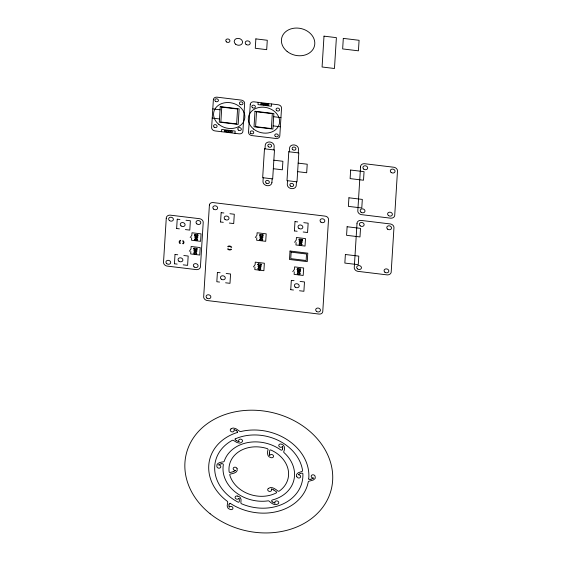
<?xml version="1.0" encoding="UTF-8"?>
<svg xmlns="http://www.w3.org/2000/svg" width="561" height="561" viewBox="0 0 561 561"><rect width="100%" height="100%" fill="white"/><g stroke="black" fill="none" stroke-linecap="round" stroke-linejoin="round"><path stroke-width="0.84" d="M269.294 453.064L269.855 450.055L270.739 449.943A30.098 24.411 13.4 0 1 279.35 491.029A1.206 0.975 13.4 0 1 277.723 490.91C275.276 488.897 271.44 486.001 268.354 488.47M271.917 182.521L271.91 182.556A4.516 3.661 13.4 0 1 267.218 185.691A4.516 3.661 13.4 0 1 262.976 181.476L263.214 177.753M174.436 263.775L175.018 254.449M176.638 228.516L177.22 219.19M190.824 251.461L190.67 253.944L199.744 255.045L200.214 247.583L191.133 246.482L190.978 248.972L189.316 251.279M191.68 237.745L191.525 240.234L200.6 241.335L201.069 233.867L191.988 232.773L191.834 235.262L190.165 237.562M196.161 251.475L196.238 250.234M197.016 237.766L197.093 236.525M221.553 131.709L221.693 129.437L235.15 131.064L235.01 133.336M217.409 272.408L216.827 281.734L219.554 282.064M220.557 221.988L221.139 212.661M258.158 102.34L258.018 104.619L271.468 106.246L271.615 103.967M254.967 267.113L254.806 269.603L263.887 270.697L264.35 263.235L255.276 262.134L255.122 264.624L253.453 266.931M256.798 237.731L256.643 240.22L265.718 241.314L266.187 233.853L257.106 232.752L256.952 235.241L255.283 237.548M265.016 148.861L265.248 145.138A4.516 3.661 13.4 0 1 269.939 142.01A4.516 3.661 13.4 0 1 274.182 146.218L273.943 149.941M260.297 267.127L260.374 265.886M262.127 237.752L262.211 236.504M271.91 182.556L272.141 178.833M287.527 180.698L287.295 184.415A4.516 3.661 13.4 0 0 291.531 188.629A4.516 3.661 13.4 0 0 296.229 185.495L296.46 181.778M289.329 151.8L289.56 148.083A4.516 3.661 13.4 0 1 294.259 144.948A4.516 3.661 13.4 0 1 298.494 149.163L298.263 152.887M290.745 289.686L291.32 280.36M294.406 230.922L294.988 221.595M294.273 271.868L294.118 274.357L303.192 275.451L303.662 267.99L294.581 266.889L294.427 269.378L292.758 271.685M296.103 242.485L295.949 244.975L305.03 246.069L305.493 238.607L296.418 237.506L296.264 239.996L294.595 242.303M299.609 271.889L299.686 270.64M301.439 242.506L301.516 241.258M228.986 504.858L229.14 504.016A1.206 0.975 13.4 0 1 230.108 503.301M282.667 448.835L282.555 449.438A1.206 0.975 13.4 0 1 280.654 449.894A36.114 29.291 13.4 0 0 224.218 461.226A1.206 0.975 13.4 0 1 223.334 461.864C220.768 462.124 215.964 462.93 216.862 466.556A1.978 1.606 13.4 0 0 218.965 468.183A1.978 1.606 13.4 0 0 220.789 466.647A1.978 1.606 13.4 0 0 218.811 464.936M231.013 428.885L232.415 428.211A3.324 2.693 13.4 0 1 233.635 428.071L235.943 428.716L239.154 430.932A3.086 2.503 13.4 0 0 239.856 431.402A1.206 0.975 13.4 0 0 240.83 431.521A50.567 41.016 13.4 0 1 308.711 478.982M233.264 471.717L229.786 472.572L229.147 471.976A30.098 24.411 13.4 0 1 267.197 448.597A1.206 0.975 13.4 0 1 268.025 449.824C266.945 452.65 267.253 457.026 270.921 457.608A1.978 1.606 13.4 0 0 273.403 456.829A1.978 1.606 13.4 0 0 272.316 454.676A1.978 1.606 13.4 0 0 269.785 455.315M311.018 479.185L310.058 479.431A1.206 0.975 13.4 0 1 308.739 479.031M221.041 463.828L221.742 463.652A1.206 0.975 13.4 0 1 223.32 464.838A36.114 29.291 13.4 0 0 268.074 500.854A1.206 0.975 13.4 0 1 269.252 501.225C271.419 503.336 274.897 506.022 277.94 503.939A1.978 1.606 13.4 0 0 278.417 501.744A1.978 1.606 13.4 0 0 275.746 501.064A1.978 1.606 13.4 0 0 275.107 503.21A4.811 3.899 13.4 0 1 272.751 501.983M212.794 108.918L220.059 109.795M273.677 116.723L280.942 117.6M212.219 118.076L219.491 118.953M273.102 125.881L280.374 126.758M273.845 160.194L282.898 161.288L282.365 169.808L273.319 168.714M298.164 163.132L307.218 164.226L306.685 172.753L297.632 171.652M221.209 212.668L223.86 212.991M229.912 213.72L234.295 214.253L233.713 223.58L229.33 223.054M295.065 221.602L297.716 221.925M303.76 222.654L308.15 223.187L307.568 232.513L303.178 231.988M220.627 222.002L223.278 222.317M294.483 230.936L297.134 231.251M177.29 219.197L179.941 219.519M185.993 220.249L190.375 220.782L189.793 230.108L185.41 229.582M260.059 234.365L263.081 234.729M299.364 239.119L302.393 239.484M176.708 228.53L179.359 228.846M259.743 239.337L262.772 239.708M299.055 244.098L302.077 244.463M194.94 234.379L197.963 234.75M194.632 239.358L197.654 239.722M194.085 248.095L197.107 248.46M193.776 253.067L196.799 253.432M258.221 263.747L261.251 264.112M297.533 268.502L300.556 268.866M175.095 254.456L177.739 254.778M183.791 255.507L188.18 256.04L187.598 265.367L183.209 264.841M257.913 268.719L260.935 269.091M297.218 273.473L300.247 273.845M174.513 263.789L177.157 264.105M291.397 280.367L294.048 280.689M300.1 281.419L304.483 281.952L303.901 291.278L299.518 290.752M217.486 272.415L220.136 272.737M226.181 273.466L230.571 273.999L229.989 283.326L225.599 282.793M290.815 289.7L293.466 290.016M237.717 496.092L239.295 496.73A3.324 2.693 13.4 0 1 240.213 497.502L241.048 499.402L240.9 502.691A1.206 0.975 13.4 0 0 241.609 503.813A44.543 36.128 13.4 0 0 302.877 473.54A1.206 0.975 13.4 0 0 301.495 473.175L300.556 473.477A5.813 4.712 13.4 0 0 298.599 474.55M236.447 440.616L235.585 440.069A1.206 0.975 13.4 0 1 235.143 438.968M273.796 489.942L276.72 492.095L276.468 492.803A30.098 24.411 13.4 0 1 229.8 475.09A1.206 0.975 13.4 0 1 230.606 473.982C233.25 473.54 238.418 472.404 237.079 468.645M236.342 430.68L237.163 431.276A1.206 0.975 13.4 0 1 237.506 432.391M272.646 502.06L272.12 501.681A1.206 0.975 13.4 0 1 272.38 499.991A36.114 29.291 13.4 0 0 284.069 452.643A1.206 0.975 13.4 0 1 283.768 451.633C285.051 449.073 284.932 444.999 281.552 444.228A1.978 1.606 13.4 0 0 278.971 444.803A1.978 1.606 13.4 0 0 279.82 447.012A1.978 1.606 13.4 0 0 282.435 446.577M296.748 476.548L296.503 475.139A3.324 2.693 13.4 0 1 296.776 474.15L298.277 472.755L301.811 471.492A1.206 0.975 13.4 0 0 302.575 470.511A44.543 36.128 13.4 0 0 235.164 438.919M230.901 249.07A1.837 1.487 13.4 0 1 228.039 248.726M228.103 246.931A1.837 1.487 13.4 0 1 231.034 247.261M231.567 249.224A2.447 1.985 13.4 0 1 227.598 249.042M227.745 246.482A2.447 1.985 13.4 0 1 231.721 247.303M182.767 241.139A1.837 1.487 13.4 0 1 182.62 243.495M180.446 243.264A1.837 1.487 13.4 0 1 180.558 240.851M182.886 240.599A2.447 1.985 13.4 0 1 183.047 243.888M179.927 243.523A2.447 1.985 13.4 0 1 180.544 240.283M313.22 478.035A1.978 1.606 13.4 0 1 311.201 476.359A1.978 1.606 13.4 0 1 312.989 474.788A1.978 1.606 13.4 0 1 315.1 476.38L315.247 477.79A3.324 2.693 13.4 0 1 314.882 478.75L313.248 480.041L309.581 481.072A3.086 2.503 13.4 0 0 308.802 481.303A1.206 0.975 13.4 0 0 308.262 481.934A50.567 41.016 13.4 0 1 230.171 503.301M313.22 478.014A2.118 1.718 13.4 0 1 313.059 478.196M313.087 478.245A5.813 4.712 13.4 0 1 310.997 479.129M237.485 432.426A50.567 41.016 13.4 0 0 227.261 501.261A1.206 0.975 13.4 0 1 227.703 502.018A3.086 2.503 13.4 0 1 227.612 502.719L227.17 505.966L227.836 507.901A3.324 2.693 13.4 0 0 228.692 508.722L230.213 509.451A1.978 1.606 13.4 0 0 232.78 508.834A1.978 1.606 13.4 0 0 231.882 506.639A1.978 1.606 13.4 0 0 229.281 507.116A2.118 1.718 13.4 0 1 229.176 506.906M231.027 428.906A1.978 1.606 13.4 0 0 230.592 431.093A1.978 1.606 13.4 0 0 233.271 431.732A1.978 1.606 13.4 0 0 233.86 429.572A2.118 1.718 13.4 0 1 234.119 429.621A5.813 4.712 13.4 0 1 236.3 430.715M229.112 506.899A5.813 4.712 13.4 0 1 229.056 504.872M238.72 441.584A5.813 4.712 13.4 0 1 236.49 440.574M239.028 441.563A2.118 1.718 13.4 0 1 238.748 441.542M239.007 441.577A1.978 1.606 13.4 0 1 239.4 439.375A1.978 1.606 13.4 0 1 242.107 439.845A1.978 1.606 13.4 0 1 241.875 442.075L240.557 442.853A3.324 2.693 13.4 0 1 239.365 443.071L237.023 442.566L233.642 440.539A1.206 0.975 13.4 0 0 232.163 440.399A44.543 36.128 13.4 0 0 238.313 502.263A1.206 0.975 13.4 0 0 239.274 501.478L239.344 500.629A5.813 4.712 13.4 0 0 239.042 498.589M238.972 498.582A2.118 1.718 13.4 0 0 238.839 498.371A1.978 1.606 13.4 0 1 236.321 499.017A1.978 1.606 13.4 0 1 235.241 496.864A1.978 1.606 13.4 0 1 237.71 496.106M298.627 474.599A2.118 1.718 13.4 0 0 298.487 474.788A1.978 1.606 13.4 0 1 300.633 476.331A1.978 1.606 13.4 0 1 299.006 478.014A1.978 1.606 13.4 0 1 296.769 476.541M282.506 446.549A4.811 3.899 13.4 0 1 282.527 448.786M218.748 464.901A4.811 3.899 13.4 0 1 221.076 463.947M268.368 488.484A1.978 1.606 13.4 0 0 268.13 490.714A1.978 1.606 13.4 0 0 270.844 491.184A1.978 1.606 13.4 0 0 271.229 488.982A4.811 3.899 13.4 0 1 273.698 490.026M235.34 470.427A1.978 1.606 13.4 0 1 233.194 468.863A1.978 1.606 13.4 0 1 234.821 467.18A1.978 1.606 13.4 0 1 237.058 468.645M235.41 470.455A4.811 3.899 13.4 0 1 233.215 471.591M269.715 455.35A4.811 3.899 13.4 0 1 269.441 453.099M193.615 248.804C194.898 250.669 195.123 247.226 193.622 248.733M194.471 235.094C195.887 236.966 195.719 233.446 194.471 235.059M196.224 249.119C197.64 250.991 197.472 247.471 196.224 249.084M197.079 235.41C198.285 237.324 198.608 233.811 197.079 235.41M257.751 264.462C259.175 266.356 258.972 262.786 257.751 264.462M259.582 235.08C260.795 236.994 261.174 233.439 259.582 235.08M260.36 264.778C261.482 266.692 262.057 263.2 260.36 264.778M262.19 235.396C263.495 237.233 263.684 233.867 262.204 235.318M297.064 269.217C298.34 271.096 298.48 267.66 297.064 269.175M298.894 239.835C300.24 241.7 300.373 238.194 298.901 239.792M299.672 269.532C301.075 271.412 300.913 267.885 299.672 269.532M301.502 240.15C302.87 242.022 302.898 238.481 301.502 240.15M166.252 218.432L163.553 261.699A4.264 3.457 13.4 0 0 166.883 266.061L196.666 269.659A4.264 3.457 13.4 0 0 200.48 266.166L203.18 222.899A4.13 3.345 13.4 0 0 199.842 218.734L170.06 215.129A4.13 3.345 13.4 0 0 166.252 218.432M194.723 250.052L194.646 251.293L196.196 250.858L194.723 250.052M195.579 236.342L195.501 237.584L197.051 237.142L195.579 236.342M213.369 99.69L211.63 127.55A3.611 2.931 13.4 0 0 215.024 130.923L239.14 133.841A3.611 2.931 13.4 0 0 242.899 131.33L244.638 103.469A3.611 2.931 13.4 0 0 241.244 100.096L217.128 97.179A3.611 2.931 13.4 0 0 213.369 99.69M209.4 205.088L203.657 297.148A4.257 3.45 13.4 0 0 207.044 300.521L319.02 314.062A3.611 2.931 13.4 0 0 322.771 311.558L328.515 219.498A3.611 2.931 13.4 0 0 325.128 216.125L213.159 202.584A3.611 2.931 13.4 0 0 209.4 205.088M220.256 106.611L219.288 122.137L238.173 124.423L239.14 108.897L220.256 106.611M221.784 107.116L220.859 122.003L236.644 123.918L237.569 109.03L221.784 107.116M250.262 104.346L248.53 132.207A3.611 2.931 13.4 0 0 251.917 135.58L276.04 138.497A3.611 2.931 13.4 0 0 279.799 135.993L281.531 108.126A3.611 2.931 13.4 0 0 278.144 104.76L254.021 101.836A3.611 2.931 13.4 0 0 250.262 104.346M255.865 38.884L255.276 48.274L266.699 49.656L267.281 40.266L255.865 38.884M254.996 111.26L254.028 126.779L272.905 129.065L273.873 113.539L254.996 111.26M256.524 111.765L255.592 126.653L271.377 128.56L272.309 113.673L256.524 111.765M264.476 148.798L262.674 177.69L272.681 178.896L274.483 150.004L264.476 148.798M258.859 265.704L258.782 266.945L260.339 266.51L258.859 265.704M260.697 236.321L260.62 237.562L262.169 237.128L260.697 236.321M288.796 151.736L286.994 180.628L297 181.841L298.803 152.95L288.796 151.736M290.016 251.019L289.49 259.477L307.26 261.629L307.786 253.172L290.016 251.019M291.152 252.141L290.745 258.642L306.131 260.507L306.53 254.007L291.152 252.141M298.172 270.458L298.094 271.699L299.644 271.265L298.172 270.458M300.002 241.076L299.925 242.317L301.481 241.882L300.002 241.076M324.006 36.149L322.077 66.997L334.468 68.498L336.39 37.65L324.006 36.149M343.304 38.386L342.652 48.919L358.43 50.827L359.089 40.294L343.304 38.386M345.38 254.498L344.847 263.067L358.248 264.687L358.781 256.118L345.38 254.498M347.112 226.742L346.579 235.311L359.98 236.931L360.513 228.362L347.112 226.742M348.921 197.795L348.381 206.364L361.782 207.984L362.322 199.414L348.921 197.795M350.653 170.039L350.113 178.608L363.514 180.228L364.054 171.659L350.653 170.039M356.999 223.685L354.3 266.952A4.264 3.457 13.4 0 0 357.63 271.314L387.413 274.918A4.264 3.457 13.4 0 0 391.227 271.419L393.927 228.152A4.13 3.345 13.4 0 0 390.589 223.986L360.807 220.382A4.13 3.345 13.4 0 0 356.999 223.685M360.541 166.982L357.841 210.256A4.264 3.457 13.4 0 0 361.165 214.611L390.947 218.215A4.264 3.457 13.4 0 0 394.762 214.716L397.461 171.449A4.13 3.345 13.4 0 0 394.124 167.283L364.341 163.686A4.13 3.345 13.4 0 0 360.541 166.982M320.871 222.093A2.405 1.949 13.4 0 0 324.777 221.3A2.405 1.949 13.4 0 0 321.663 218.811A2.405 1.949 13.4 0 0 320.871 222.093M316.502 311.362A2.405 1.949 13.4 0 0 320.408 310.57A2.405 1.949 13.4 0 0 317.295 308.08A2.405 1.949 13.4 0 0 316.502 311.362M206.911 298.108A2.405 1.949 13.4 0 0 210.824 297.309A2.405 1.949 13.4 0 0 207.71 294.82A2.405 1.949 13.4 0 0 206.911 298.108M213.664 209.127A2.405 1.949 13.4 0 0 217.57 208.327A2.405 1.949 13.4 0 0 214.463 205.838A2.405 1.949 13.4 0 0 213.664 209.127M295.184 287.099A2.447 1.985 13.4 0 0 299.16 286.299A2.447 1.985 13.4 0 0 296.005 283.761A2.447 1.985 13.4 0 0 295.184 287.099M221.265 279.147A2.447 1.985 13.4 0 0 225.242 278.347A2.447 1.985 13.4 0 0 222.093 275.809A2.447 1.985 13.4 0 0 221.265 279.147M298.845 228.334A2.447 1.985 13.4 0 0 302.821 227.535A2.447 1.985 13.4 0 0 299.672 224.996A2.447 1.985 13.4 0 0 298.845 228.334M224.996 219.4A2.447 1.985 13.4 0 0 228.972 218.601A2.447 1.985 13.4 0 0 225.817 216.062A2.447 1.985 13.4 0 0 224.996 219.4M260.416 237.899A1.529 1.241 13.4 0 0 262.899 237.394A1.529 1.241 13.4 0 0 260.928 235.809A1.529 1.241 13.4 0 0 260.416 237.899M260.339 240.255A1.325 1.073 13.4 0 0 262.485 239.813A1.325 1.073 13.4 0 0 260.774 238.446A1.325 1.073 13.4 0 0 260.339 240.255M299.721 242.654A1.529 1.241 13.4 0 0 302.204 242.149A1.529 1.241 13.4 0 0 300.233 240.564A1.529 1.241 13.4 0 0 299.721 242.654M299.644 245.01A1.325 1.073 13.4 0 0 301.797 244.568A1.325 1.073 13.4 0 0 300.086 243.201A1.325 1.073 13.4 0 0 299.644 245.01M258.579 267.281A1.529 1.241 13.4 0 0 261.068 266.777A1.529 1.241 13.4 0 0 259.098 265.192A1.529 1.241 13.4 0 0 258.579 267.281M258.502 269.638A1.325 1.073 13.4 0 0 260.655 269.196A1.325 1.073 13.4 0 0 258.944 267.828A1.325 1.073 13.4 0 0 258.502 269.638M297.891 272.036A1.529 1.241 13.4 0 0 300.373 271.531A1.529 1.241 13.4 0 0 298.403 269.946A1.529 1.241 13.4 0 0 297.891 272.036M297.814 274.392A1.325 1.073 13.4 0 0 299.96 273.95A1.325 1.073 13.4 0 0 298.249 272.583A1.325 1.073 13.4 0 0 297.814 274.392M287.127 51.444A16.851 13.667 13.4 0 0 314.497 45.855A16.851 13.667 13.4 0 0 292.702 28.429A16.851 13.667 13.4 0 0 287.127 51.444M226.469 41.879A2.104 1.711 13.4 0 0 229.891 41.184A2.104 1.711 13.4 0 0 227.163 39.004A2.104 1.711 13.4 0 0 226.469 41.879M246.055 44.354A2.525 2.048 13.4 0 0 250.164 43.548A2.525 2.048 13.4 0 0 246.931 40.918A2.525 2.048 13.4 0 0 246.055 44.354M235.634 44.193A4.215 3.415 13.4 0 0 242.478 42.797A4.215 3.415 13.4 0 0 237.03 38.443A4.215 3.415 13.4 0 0 235.634 44.193M275.353 136.421A1.809 1.466 13.4 0 0 278.291 135.825A1.809 1.466 13.4 0 0 275.956 133.953A1.809 1.466 13.4 0 0 275.353 136.421M276.664 110.58A1.809 1.466 13.4 0 0 279.602 109.977A1.809 1.466 13.4 0 0 277.267 108.112A1.809 1.466 13.4 0 0 276.664 110.58M252.429 107.642A1.809 1.466 13.4 0 0 255.36 107.046A1.809 1.466 13.4 0 0 253.025 105.18A1.809 1.466 13.4 0 0 252.429 107.642M250.774 133.399A1.809 1.466 13.4 0 0 253.705 132.796A1.809 1.466 13.4 0 0 251.37 130.93A1.809 1.466 13.4 0 0 250.774 133.399M253.656 129.093A15.799 12.812 13.4 0 0 279.315 123.862A15.799 12.812 13.4 0 0 258.887 107.523A15.799 12.812 13.4 0 0 253.656 129.093M261.11 104.374A0.827 0.666 13.4 0 0 262.457 104.108A0.827 0.666 13.4 0 0 261.398 103.245A0.827 0.666 13.4 0 0 261.11 104.374M263.137 104.619A0.827 0.666 13.4 0 0 264.483 104.353A0.827 0.666 13.4 0 0 263.425 103.49A0.827 0.666 13.4 0 0 263.137 104.619M265.451 104.893A0.827 0.666 13.4 0 0 266.798 104.634A0.827 0.666 13.4 0 0 265.739 103.771A0.827 0.666 13.4 0 0 265.451 104.893M267.478 105.138A0.827 0.666 13.4 0 0 268.824 104.879A0.827 0.666 13.4 0 0 267.772 104.016A0.827 0.666 13.4 0 0 267.478 105.138M215.459 101.303A1.809 1.466 13.4 0 0 218.39 100.7A1.809 1.466 13.4 0 0 216.055 98.834A1.809 1.466 13.4 0 0 215.459 101.303M214.141 127.144A1.809 1.466 13.4 0 0 217.079 126.548A1.809 1.466 13.4 0 0 214.744 124.675A1.809 1.466 13.4 0 0 214.141 127.144M238.383 130.075A1.809 1.466 13.4 0 0 241.314 129.479A1.809 1.466 13.4 0 0 238.979 127.606A1.809 1.466 13.4 0 0 238.383 130.075M240.038 104.325A1.809 1.466 13.4 0 0 242.969 103.722A1.809 1.466 13.4 0 0 240.634 101.857A1.809 1.466 13.4 0 0 240.038 104.325M218.916 124.451A15.799 12.812 13.4 0 0 244.575 119.22A15.799 12.812 13.4 0 0 224.148 102.88A15.799 12.812 13.4 0 0 218.916 124.451M230.964 132.228A0.827 0.666 13.4 0 0 232.31 131.968A0.827 0.666 13.4 0 0 231.251 131.106A0.827 0.666 13.4 0 0 230.964 132.228M228.937 131.982A0.827 0.666 13.4 0 0 230.283 131.723A0.827 0.666 13.4 0 0 229.225 130.86A0.827 0.666 13.4 0 0 228.937 131.982M226.623 131.702A0.827 0.666 13.4 0 0 227.969 131.442A0.827 0.666 13.4 0 0 226.91 130.58A0.827 0.666 13.4 0 0 226.623 131.702M224.596 131.456A0.827 0.666 13.4 0 0 225.943 131.197A0.827 0.666 13.4 0 0 224.884 130.334A0.827 0.666 13.4 0 0 224.596 131.456M266.187 183.103A1.928 1.564 13.4 0 0 269.315 182.465A1.928 1.564 13.4 0 0 266.826 180.474A1.928 1.564 13.4 0 0 266.187 183.103M268.46 146.772A1.928 1.564 13.4 0 0 271.587 146.133A1.928 1.564 13.4 0 0 269.098 144.142A1.928 1.564 13.4 0 0 268.46 146.772M290.507 186.049A1.928 1.564 13.4 0 0 293.634 185.41A1.928 1.564 13.4 0 0 291.145 183.419A1.928 1.564 13.4 0 0 290.507 186.049M292.772 149.71A1.928 1.564 13.4 0 0 295.899 149.072A1.928 1.564 13.4 0 0 293.41 147.08A1.928 1.564 13.4 0 0 292.772 149.71M361.032 212.198A2.405 1.949 13.4 0 0 364.945 211.406A2.405 1.949 13.4 0 0 361.831 208.909A2.405 1.949 13.4 0 0 361.032 212.198M363.724 169.106A2.405 1.949 13.4 0 0 367.63 168.307A2.405 1.949 13.4 0 0 364.517 165.818A2.405 1.949 13.4 0 0 363.724 169.106M388.429 215.515A2.405 1.949 13.4 0 0 392.342 214.716A2.405 1.949 13.4 0 0 389.229 212.226A2.405 1.949 13.4 0 0 388.429 215.515M391.122 172.423A2.405 1.949 13.4 0 0 395.028 171.624A2.405 1.949 13.4 0 0 391.915 169.134A2.405 1.949 13.4 0 0 391.122 172.423M387.581 229.119A2.405 1.949 13.4 0 0 391.494 228.327A2.405 1.949 13.4 0 0 388.38 225.838A2.405 1.949 13.4 0 0 387.581 229.119M384.895 272.218A2.405 1.949 13.4 0 0 388.801 271.419A2.405 1.949 13.4 0 0 385.688 268.929A2.405 1.949 13.4 0 0 384.895 272.218M360.183 225.81A2.405 1.949 13.4 0 0 364.096 225.01A2.405 1.949 13.4 0 0 360.982 222.521A2.405 1.949 13.4 0 0 360.183 225.81M357.497 268.901A2.405 1.949 13.4 0 0 361.403 268.102A2.405 1.949 13.4 0 0 358.297 265.612A2.405 1.949 13.4 0 0 357.497 268.901M196.834 223.867A2.405 1.949 13.4 0 0 200.747 223.068A2.405 1.949 13.4 0 0 197.633 220.578A2.405 1.949 13.4 0 0 196.834 223.867M194.148 266.959A2.405 1.949 13.4 0 0 198.054 266.166A2.405 1.949 13.4 0 0 194.948 263.677A2.405 1.949 13.4 0 0 194.148 266.959M169.436 220.55A2.405 1.949 13.4 0 0 173.349 219.758A2.405 1.949 13.4 0 0 170.235 217.268A2.405 1.949 13.4 0 0 169.436 220.55M166.75 263.649A2.405 1.949 13.4 0 0 170.663 262.85A2.405 1.949 13.4 0 0 167.55 260.36A2.405 1.949 13.4 0 0 166.75 263.649M181.077 225.929A2.447 1.985 13.4 0 0 185.053 225.129A2.447 1.985 13.4 0 0 181.897 222.591A2.447 1.985 13.4 0 0 181.077 225.929M178.875 261.188A2.447 1.985 13.4 0 0 182.851 260.388A2.447 1.985 13.4 0 0 179.702 257.85A2.447 1.985 13.4 0 0 178.875 261.188M195.298 237.913A1.529 1.241 13.4 0 0 197.781 237.415A1.529 1.241 13.4 0 0 195.81 235.83A1.529 1.241 13.4 0 0 195.298 237.913M195.221 240.269A1.325 1.073 13.4 0 0 197.374 239.835A1.325 1.073 13.4 0 0 195.656 238.467A1.325 1.073 13.4 0 0 195.221 240.269M194.443 251.63A1.529 1.241 13.4 0 0 196.925 251.125A1.529 1.241 13.4 0 0 194.955 249.54A1.529 1.241 13.4 0 0 194.443 251.63M194.365 253.986A1.325 1.073 13.4 0 0 196.518 253.544A1.325 1.073 13.4 0 0 194.8 252.177A1.325 1.073 13.4 0 0 194.365 253.986M210.158 513.785A74.641 60.539 13.4 0 0 331.348 489.059A74.641 60.539 13.4 0 0 234.856 411.879A74.641 60.539 13.4 0 0 210.158 513.785"/></g></svg>
